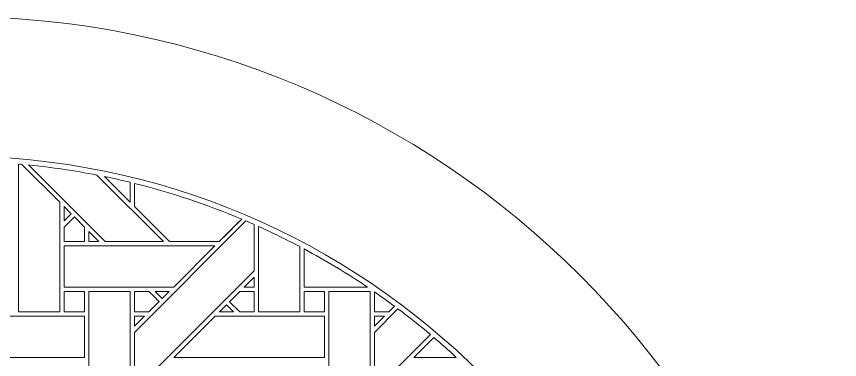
# Model space of a CAD drawing. Header units: inches. Extents: x 8.88 to 15.88, y 5.59 to 12.59.
# Drawn here: x 12.628 to 15.883, y 11.238 to 12.595 of the extents above; entities that cross this region are included whole.
import ezdxf

# ---------------------------------------------------------------- set-up
doc = ezdxf.new("R2010")
doc.units = ezdxf.units.IN
doc.header["$MEASUREMENT"] = 0
doc.layers.add('Design', color=7, linetype='Continuous', lineweight=0)

msp = doc.modelspace()

# ---------------------------------------------------------------- linework, layer by layer
at = {"layer": 'Design'}
for points, knots in [([(12.3829, 12.5948), (10.4499, 12.5948), (8.8829, 11.0278), (8.8829, 9.0948), (8.8829, 7.1618), (10.4499, 5.5948), (12.3829, 5.5948), (14.3159, 5.5948), (15.8829, 7.1618), (15.8829, 9.0948), (15.8829, 11.0278), (14.3159, 12.5948), (12.3829, 12.5948)], [0, 0, 0, 0, 1, 1, 1, 2, 2, 2, 3, 3, 3, 4, 4, 4, 4]), ([(12.3829, 12.0427), (10.7547, 12.0427), (9.4349, 10.7229), (9.4349, 9.0948), (9.4349, 7.4666), (10.7547, 6.1468), (12.3829, 6.1468), (14.011, 6.1468), (15.3308, 7.4666), (15.3308, 9.0948), (15.3308, 10.7229), (14.011, 12.0427), (12.3829, 12.0427)], [0, 0, 0, 0, 1, 1, 1, 2, 2, 2, 3, 3, 3, 4, 4, 4, 4]), ([(12.6493, 12.0098), (12.6493, 12.0098), (12.7996, 11.86), (12.7996, 11.86), (12.7996, 11.86), (12.7996, 11.4263), (12.7996, 11.4263), (12.7996, 11.4263), (12.6369, 11.4263), (12.6369, 11.4263), (12.6369, 11.4263), (12.6369, 12.0109), (12.6369, 12.0109), (12.641, 12.0105), (12.6451, 12.0102), (12.6493, 12.0098)], [0, 0, 0, 0, 1, 1, 1, 2, 2, 2, 3, 3, 3, 4, 4, 4, 5, 5, 5, 5]), ([(13.2098, 11.7043), (13.2098, 11.7043), (12.9788, 11.7043), (12.9788, 11.7043), (12.9788, 11.7043), (12.6757, 12.0074), (12.6757, 12.0074), (12.7673, 11.9983), (12.8577, 11.9849), (12.9466, 11.9675), (12.9466, 11.9675), (13.2098, 11.7043), (13.2098, 11.7043)], [0, 0, 0, 0, 1, 1, 1, 2, 2, 2, 3, 3, 3, 4, 4, 4, 4]), ([(12.9767, 11.9617), (13.0106, 11.9547), (13.0442, 11.947), (13.0776, 11.9388), (13.0776, 11.9388), (13.0776, 11.8607), (13.0776, 11.8607), (13.0776, 11.8607), (12.9767, 11.9617), (12.9767, 11.9617)], [0, 0, 0, 0, 1, 1, 1, 2, 2, 2, 3, 3, 3, 3]), ([(13.5188, 11.7934), (13.4809, 11.7555), (13.4353, 11.71), (13.4297, 11.7044), (13.4297, 11.7044), (13.234, 11.7044), (13.234, 11.7044), (13.234, 11.7044), (13.0948, 11.8436), (13.0948, 11.8436), (13.0948, 11.8436), (13.0948, 11.9346), (13.0948, 11.9346), (13.2407, 11.8981), (13.3824, 11.8508), (13.5188, 11.7934)], [0, 0, 0, 0, 1, 1, 1, 2, 2, 2, 3, 3, 3, 4, 4, 4, 5, 5, 5, 5]), ([(13.5188, 11.7934), (13.4807, 11.7553), (13.435, 11.7096), (13.4297, 11.7044), (13.4297, 11.7044), (13.234, 11.7044), (13.234, 11.7044), (13.234, 11.7044), (13.0948, 11.8436), (13.0948, 11.8436), (13.0948, 11.8436), (13.0948, 11.9346), (13.0948, 11.9346), (13.2407, 11.8981), (13.3824, 11.8508), (13.5188, 11.7934)], [0, 0, 0, 0, 1, 1, 1, 2, 2, 2, 3, 3, 3, 4, 4, 4, 5, 5, 5, 5]), ([(12.8169, 11.7858), (12.8169, 11.7858), (12.8169, 11.8425), (12.8169, 11.8425), (12.8169, 11.8425), (12.8451, 11.814), (12.8451, 11.814), (12.8451, 11.814), (12.8169, 11.7858), (12.8169, 11.7858)], [0, 0, 0, 0, 1, 1, 1, 2, 2, 2, 3, 3, 3, 3]), ([(12.8169, 11.7041), (12.8169, 11.7041), (12.8169, 11.7614), (12.8169, 11.7614), (12.8169, 11.7614), (12.8572, 11.8018), (12.8572, 11.8018), (12.8572, 11.8018), (12.8976, 11.7614), (12.8976, 11.7614), (12.8976, 11.7614), (12.8976, 11.7041), (12.8976, 11.7041), (12.8976, 11.7041), (12.8169, 11.7041), (12.8169, 11.7041)], [0, 0, 0, 0, 1, 1, 1, 2, 2, 2, 3, 3, 3, 4, 4, 4, 5, 5, 5, 5]), ([(12.8572, 11.8018), (12.8572, 11.8018), (12.8976, 11.7614), (12.8976, 11.7614), (12.8976, 11.7614), (12.8976, 11.7041), (12.8976, 11.7041), (12.8976, 11.7041), (12.8169, 11.7041), (12.8169, 11.7041), (12.8169, 11.7041), (12.8169, 11.7614), (12.8169, 11.7614), (12.8169, 11.7614), (12.8572, 11.8018), (12.8572, 11.8018)], [0, 0, 0, 0, 1, 1, 1, 2, 2, 2, 3, 3, 3, 4, 4, 4, 5, 5, 5, 5]), ([(13.5684, 11.7717), (13.5684, 11.7717), (13.5684, 11.5886), (13.5684, 11.5886), (13.5684, 11.5886), (13.0948, 11.1149), (13.0948, 11.1149), (13.0948, 11.1149), (13.0948, 11.345), (13.0948, 11.345), (13.0948, 11.345), (13.5358, 11.786), (13.5358, 11.786), (13.5468, 11.7813), (13.5576, 11.7766), (13.5684, 11.7717)], [0, 0, 0, 0, 1, 1, 1, 2, 2, 2, 3, 3, 3, 4, 4, 4, 5, 5, 5, 5]), ([(13.7483, 11.6844), (13.7483, 11.6844), (13.7483, 11.4263), (13.7483, 11.4263), (13.7483, 11.4263), (13.5856, 11.4263), (13.5856, 11.4263), (13.5856, 11.4263), (13.5856, 11.7643), (13.5856, 11.7643), (13.6408, 11.7393), (13.695, 11.7126), (13.7483, 11.6844)], [0, 0, 0, 0, 1, 1, 1, 2, 2, 2, 3, 3, 3, 4, 4, 4, 4]), ([(12.9148, 11.7043), (12.9148, 11.7043), (12.9148, 11.7441), (12.9148, 11.7441), (12.9148, 11.7441), (12.9546, 11.7043), (12.9546, 11.7043), (12.9546, 11.7043), (12.9148, 11.7043), (12.9148, 11.7043)], [0, 0, 0, 0, 1, 1, 1, 2, 2, 2, 3, 3, 3, 3]), ([(13.4126, 11.6871), (13.4126, 11.6871), (13.2499, 11.5244), (13.2499, 11.5244), (13.2499, 11.5244), (12.8169, 11.5244), (12.8169, 11.5244), (12.8169, 11.5244), (12.8169, 11.6871), (12.8169, 11.6871), (12.8169, 11.6871), (13.4126, 11.6871), (13.4126, 11.6871)], [0, 0, 0, 0, 1, 1, 1, 2, 2, 2, 3, 3, 3, 4, 4, 4, 4]), ([(13.7657, 11.5244), (13.7657, 11.5244), (13.7657, 11.6753), (13.7657, 11.6753), (13.8517, 11.629), (13.9353, 11.5787), (14.016, 11.5244), (14.016, 11.5244), (13.7657, 11.5244), (13.7657, 11.5244)], [0, 0, 0, 0, 1, 1, 1, 2, 2, 2, 3, 3, 3, 3]), ([(13.5287, 11.5244), (13.5287, 11.5244), (13.5684, 11.5642), (13.5684, 11.5642), (13.5684, 11.5642), (13.5684, 11.5244), (13.5684, 11.5244), (13.5684, 11.5244), (13.5287, 11.5244), (13.5287, 11.5244)], [0, 0, 0, 0, 1, 1, 1, 2, 2, 2, 3, 3, 3, 3]), ([(12.8169, 11.4264), (12.8169, 11.4264), (12.8169, 11.5071), (12.8169, 11.5071), (12.8169, 11.5071), (12.8972, 11.5071), (12.8972, 11.5071), (12.8972, 11.5071), (12.8972, 11.4264), (12.8972, 11.4264), (12.8972, 11.4264), (12.8169, 11.4264), (12.8169, 11.4264)], [0, 0, 0, 0, 1, 1, 1, 2, 2, 2, 3, 3, 3, 4, 4, 4, 4]), ([(12.8972, 11.5071), (12.8972, 11.5071), (12.8972, 11.4264), (12.8972, 11.4264), (12.8972, 11.4264), (12.8169, 11.4264), (12.8169, 11.4264), (12.8169, 11.4264), (12.8169, 11.5071), (12.8169, 11.5071), (12.8169, 11.5071), (12.8972, 11.5071), (12.8972, 11.5071)], [0, 0, 0, 0, 1, 1, 1, 2, 2, 2, 3, 3, 3, 4, 4, 4, 4]), ([(12.9147, 11.0749), (12.9147, 11.0749), (12.9147, 11.5071), (12.9147, 11.5071), (12.9147, 11.5071), (13.0776, 11.5071), (13.0776, 11.5071), (13.0776, 11.5071), (13.0776, 10.912), (13.0776, 10.912), (13.0776, 10.912), (12.9147, 11.0749), (12.9147, 11.0749)], [0, 0, 0, 0, 1, 1, 1, 2, 2, 2, 3, 3, 3, 4, 4, 4, 4]), ([(13.0948, 11.4264), (13.0948, 11.4264), (13.0948, 11.5071), (13.0948, 11.5071), (13.0948, 11.5071), (13.1518, 11.5071), (13.1518, 11.5071), (13.157, 11.502), (13.1877, 11.4712), (13.1922, 11.4668), (13.1922, 11.4668), (13.1517, 11.4264), (13.1517, 11.4264), (13.1517, 11.4264), (13.0948, 11.4264), (13.0948, 11.4264)], [0, 0, 0, 0, 1, 1, 1, 2, 2, 2, 3, 3, 3, 4, 4, 4, 5, 5, 5, 5]), ([(13.1922, 11.4668), (13.1922, 11.4668), (13.1517, 11.4264), (13.1517, 11.4264), (13.1517, 11.4264), (13.0948, 11.4264), (13.0948, 11.4264), (13.0948, 11.4264), (13.0948, 11.5071), (13.0948, 11.5071), (13.0948, 11.5071), (13.1518, 11.5071), (13.1518, 11.5071), (13.1572, 11.5018), (13.188, 11.471), (13.1922, 11.4668)], [0, 0, 0, 0, 1, 1, 1, 2, 2, 2, 3, 3, 3, 4, 4, 4, 5, 5, 5, 5]), ([(13.1762, 11.5071), (13.1762, 11.5071), (13.2327, 11.5071), (13.2327, 11.5071), (13.2327, 11.5071), (13.2044, 11.4789), (13.2044, 11.4789), (13.2044, 11.4789), (13.1762, 11.5071), (13.1762, 11.5071)], [0, 0, 0, 0, 1, 1, 1, 2, 2, 2, 3, 3, 3, 3]), ([(13.5113, 11.4264), (13.5113, 11.4264), (13.471, 11.4667), (13.471, 11.4667), (13.471, 11.4667), (13.5114, 11.5072), (13.5114, 11.5072), (13.5114, 11.5072), (13.5684, 11.5072), (13.5684, 11.5072), (13.5684, 11.5072), (13.5684, 11.4264), (13.5684, 11.4264), (13.5684, 11.4264), (13.5113, 11.4264), (13.5113, 11.4264)], [0, 0, 0, 0, 1, 1, 1, 2, 2, 2, 3, 3, 3, 4, 4, 4, 5, 5, 5, 5]), ([(13.5684, 11.5072), (13.5684, 11.5072), (13.5684, 11.4264), (13.5684, 11.4264), (13.5684, 11.4264), (13.5113, 11.4264), (13.5113, 11.4264), (13.5113, 11.4264), (13.471, 11.4667), (13.471, 11.4667), (13.471, 11.4667), (13.5114, 11.5072), (13.5114, 11.5072), (13.5114, 11.5072), (13.5684, 11.5072), (13.5684, 11.5072)], [0, 0, 0, 0, 1, 1, 1, 2, 2, 2, 3, 3, 3, 4, 4, 4, 5, 5, 5, 5]), ([(13.7656, 11.4264), (13.7656, 11.4264), (13.7656, 11.5071), (13.7656, 11.5071), (13.7656, 11.5071), (13.8459, 11.5071), (13.8459, 11.5071), (13.8459, 11.5071), (13.8459, 11.4264), (13.8459, 11.4264), (13.8459, 11.4264), (13.7656, 11.4264), (13.7656, 11.4264)], [0, 0, 0, 0, 1, 1, 1, 2, 2, 2, 3, 3, 3, 4, 4, 4, 4]), ([(13.7656, 11.4264), (13.7656, 11.4264), (13.7656, 11.5071), (13.7656, 11.5071), (13.7656, 11.5071), (13.8459, 11.5071), (13.8459, 11.5071), (13.8459, 11.5071), (13.8459, 11.4264), (13.8459, 11.4264), (13.8459, 11.4264), (13.7656, 11.4264), (13.7656, 11.4264)], [0, 0, 0, 0, 1, 1, 1, 2, 2, 2, 3, 3, 3, 4, 4, 4, 4]), ([(14.0264, 10.912), (14.0264, 10.912), (13.8634, 11.0749), (13.8634, 11.0749), (13.8634, 11.0749), (13.8634, 11.5071), (13.8634, 11.5071), (13.8634, 11.5071), (14.0264, 11.5071), (14.0264, 11.5071), (14.0264, 11.5071), (14.0264, 10.912), (14.0264, 10.912)], [0, 0, 0, 0, 1, 1, 1, 2, 2, 2, 3, 3, 3, 4, 4, 4, 4]), ([(14.1005, 11.4264), (14.1005, 11.4264), (14.0435, 11.4264), (14.0435, 11.4264), (14.0435, 11.4264), (14.0435, 11.5054), (14.0435, 11.5054), (14.0703, 11.4869), (14.0968, 11.4681), (14.1229, 11.4488), (14.1229, 11.4488), (14.1005, 11.4264), (14.1005, 11.4264)], [0, 0, 0, 0, 1, 1, 1, 2, 2, 2, 3, 3, 3, 4, 4, 4, 4]), ([(14.0435, 11.4264), (14.0435, 11.4264), (14.0435, 11.5054), (14.0435, 11.5054), (14.0703, 11.4869), (14.0968, 11.4681), (14.1229, 11.4488), (14.1229, 11.4488), (14.1005, 11.4264), (14.1005, 11.4264), (14.1005, 11.4264), (14.0435, 11.4264), (14.0435, 11.4264)], [0, 0, 0, 0, 1, 1, 1, 2, 2, 2, 3, 3, 3, 4, 4, 4, 4]), ([(13.4871, 11.4263), (13.4871, 11.4263), (13.4306, 11.4263), (13.4306, 11.4263), (13.4306, 11.4263), (13.4589, 11.4546), (13.4589, 11.4546), (13.4589, 11.4546), (13.4871, 11.4263), (13.4871, 11.4263)], [0, 0, 0, 0, 1, 1, 1, 2, 2, 2, 3, 3, 3, 3]), ([(14.0435, 11.1149), (14.0435, 11.1149), (14.0435, 11.345), (14.0435, 11.345), (14.0435, 11.345), (14.1369, 11.4384), (14.1369, 11.4384), (14.1806, 11.4056), (14.2233, 11.3716), (14.2651, 11.3365), (14.2651, 11.3365), (14.0435, 11.1149), (14.0435, 11.1149)], [0, 0, 0, 0, 1, 1, 1, 2, 2, 2, 3, 3, 3, 4, 4, 4, 4]), ([(12.8972, 11.4092), (12.8972, 11.4092), (12.8972, 11.2464), (12.8972, 11.2464), (12.8972, 11.2464), (12.3019, 11.2464), (12.3019, 11.2464), (12.3019, 11.2464), (12.4647, 11.4092), (12.4647, 11.4092), (12.4647, 11.4092), (12.8972, 11.4092), (12.8972, 11.4092)], [0, 0, 0, 0, 1, 1, 1, 2, 2, 2, 3, 3, 3, 4, 4, 4, 4]), ([(13.1346, 11.4092), (13.1346, 11.4092), (13.0948, 11.3694), (13.0948, 11.3694), (13.0948, 11.3694), (13.0948, 11.4092), (13.0948, 11.4092), (13.0948, 11.4092), (13.1346, 11.4092), (13.1346, 11.4092)], [0, 0, 0, 0, 1, 1, 1, 2, 2, 2, 3, 3, 3, 3]), ([(13.8459, 11.4092), (13.8459, 11.4092), (13.8459, 11.2464), (13.8459, 11.2464), (13.8459, 11.2464), (13.2506, 11.2464), (13.2506, 11.2464), (13.2506, 11.2464), (13.4135, 11.4092), (13.4135, 11.4092), (13.4135, 11.4092), (13.8459, 11.4092), (13.8459, 11.4092)], [0, 0, 0, 0, 1, 1, 1, 2, 2, 2, 3, 3, 3, 4, 4, 4, 4]), ([(14.0435, 11.4092), (14.0435, 11.4092), (14.0833, 11.4092), (14.0833, 11.4092), (14.0833, 11.4092), (14.0435, 11.3694), (14.0435, 11.3694), (14.0435, 11.3694), (14.0435, 11.4092), (14.0435, 11.4092)], [0, 0, 0, 0, 1, 1, 1, 2, 2, 2, 3, 3, 3, 3]), ([(14.1993, 11.2464), (14.1993, 11.2464), (14.2783, 11.3253), (14.2783, 11.3253), (14.3085, 11.2996), (14.3382, 11.2733), (14.3673, 11.2464), (14.3673, 11.2464), (14.1993, 11.2464), (14.1993, 11.2464)], [0, 0, 0, 0, 1, 1, 1, 2, 2, 2, 3, 3, 3, 3])]:
    msp.add_open_spline(points, degree=3, knots=knots, dxfattribs=at)

doc.saveas('drawing.dxf')
